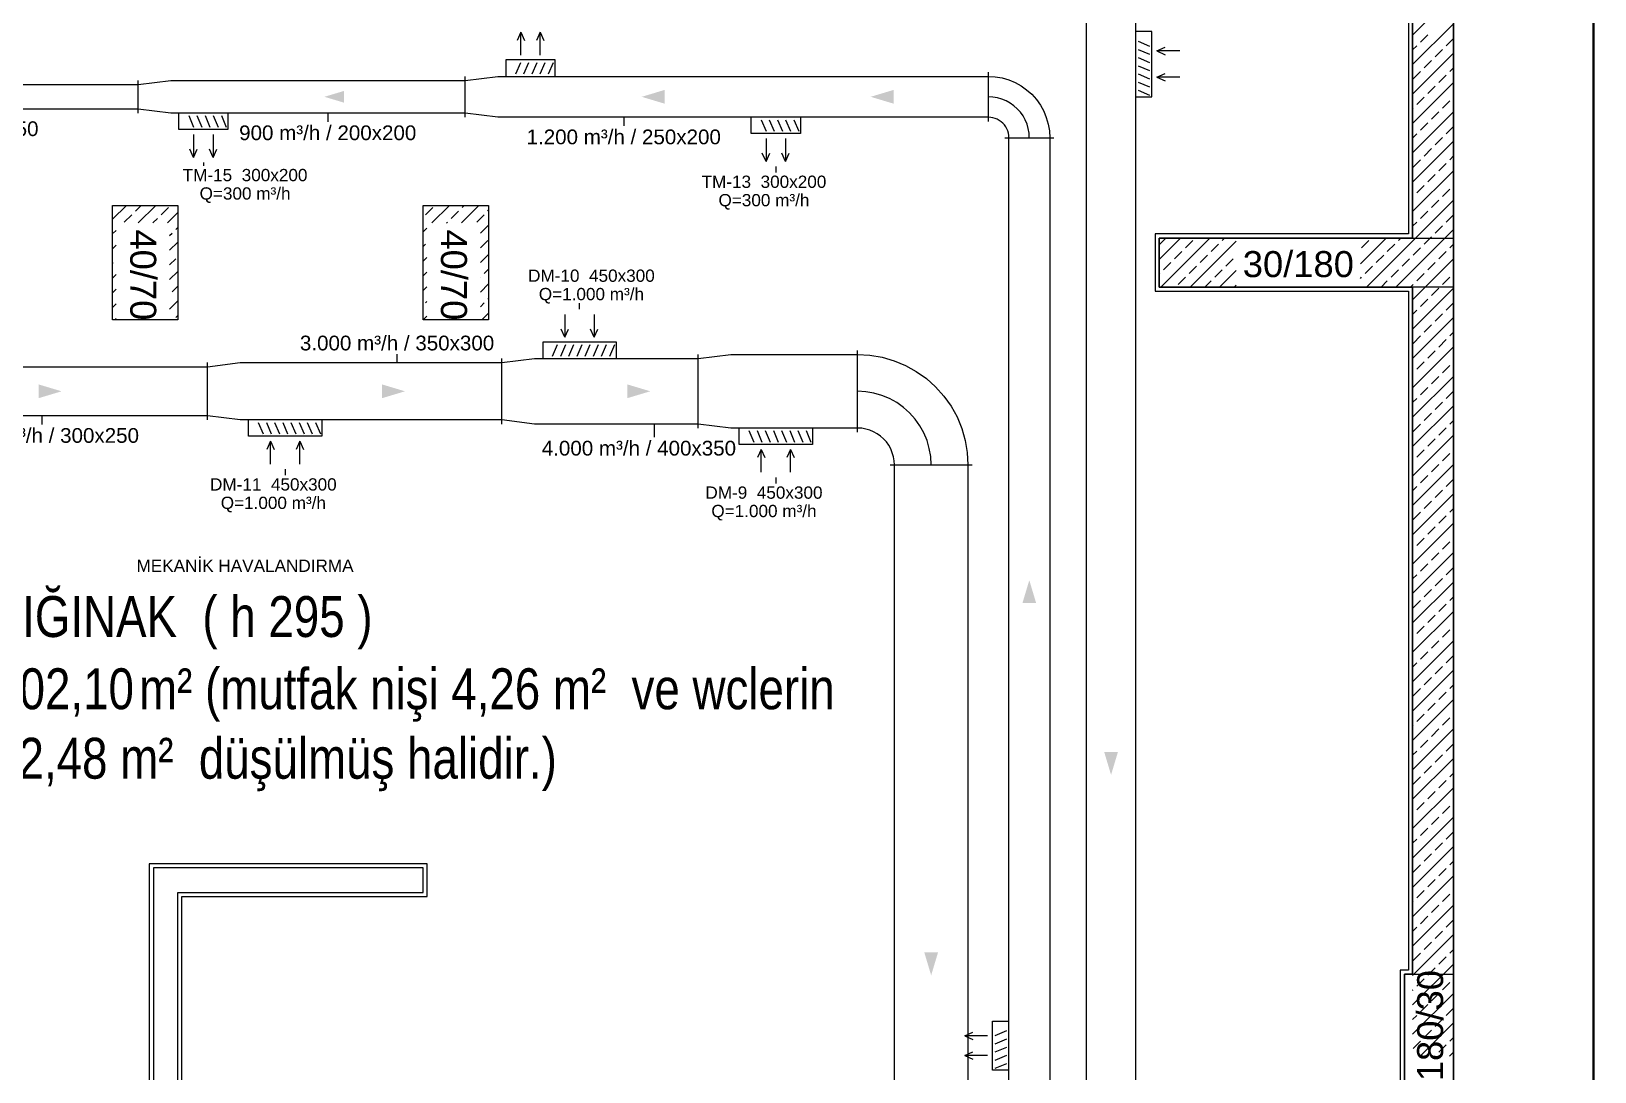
# Model space of a CAD drawing. Header units: centimetres. Extents: x 357699 to 366480, y -615216 to -609849.
# Drawn here: x 358345 to 359301, y -611016 to -610380 of the extents above; entities that cross this region are included whole.
import ezdxf
from ezdxf.enums import TextEntityAlignment as Align

# ---------------------------------------------------------------- set-up
doc = ezdxf.new("R2010")
doc.units = ezdxf.units.CM
for name, color, linetype in [('ROTAS-HAV-CERCEVE', 7, 'Continuous'), ('ROTAS-HAV-DUMAN', 1, 'Continuous'), ('ROTAS-HAV-EGZOZ', 4, 'Continuous'), ('ROTAS-HAV-MENFEZ', 7, 'Continuous'), ('ROTAS-HAV-OK', 7, 'Continuous'), ('ROTAS-HAV-TAZE-HAVA', 3, 'Continuous'), ('ROTAS-HAV-YAZI', 7, 'Continuous'), ('ROTAS-MIMARI', 8, 'Continuous'), ('ROTAS-MIMARI-KOLON', 8, 'Continuous')]:
    doc.layers.add(name, color=color, linetype=linetype)
doc.styles.add('ROTAS', font='arial.ttf')

msp = doc.modelspace()

# ---------------------------------------------------------------- linework, layer by layer
at = {"layer": 'ROTAS-HAV-CERCEVE', "const_width": 1.5}
msp.add_lwpolyline([(357700, -615060), (359300, -615060), (359300, -609850), (357700, -609850)], close=True, dxfattribs=at)
at = {"layer": 'ROTAS-HAV-DUMAN'}
for p, q in [((358568.4, -610582.5), (358568.4, -610577.25)), ((358351.2, -610615), (358351.2, -610620.25)), ((358725.6, -610620), (358725.6, -610628.02))]:
    msp.add_line(p, q, dxfattribs=at)
for points in [[(358260, -610585), (358452.5, -610585), (358472.5, -610582.5), (358500, -610582.5), (358632.5, -610582.5), (358652.5, -610580), (358680, -610580), (358752.5, -610580), (358772.5, -610577.5), (358800, -610577.5), (358850, -610577.5), (358857.56, -610577.92), (358865.02, -610579.19), (358872.29, -610581.29), (358879.29, -610584.18), (358885.91, -610587.85), (358892.09, -610592.23), (358897.73, -610597.27), (358902.77, -610602.91), (358907.15, -610609.09), (358910.82, -610615.71), (358913.71, -610622.71), (358915.81, -610629.98), (358917.08, -610637.44), (358917.5, -610645), (358917.5, -611253)], [(358452.5, -610617.5), (358452.5, -610582.5)], [(358632.5, -610620), (358632.5, -610580)], [(358752.5, -610622.5), (358752.5, -610577.5)], [(358850, -610600), (358850, -610575)], [(358895, -610645), (358894.72, -610639.96), (358893.87, -610634.99), (358892.47, -610630.14), (358890.54, -610625.48), (358888.1, -610621.06), (358885.18, -610616.94), (358881.82, -610613.18), (358878.06, -610609.82), (358873.94, -610606.9), (358869.52, -610604.46), (358864.86, -610602.53), (358860.01, -610601.13), (358855.04, -610600.28), (358850, -610600)], [(358850, -610625), (358850, -610600)], [(358872.5, -611245.68), (358872.5, -610645), (358872.36, -610642.48), (358871.94, -610639.99), (358871.24, -610637.57), (358870.27, -610635.24), (358869.05, -610633.03), (358867.59, -610630.97), (358865.91, -610629.09), (358864.03, -610627.41), (358861.97, -610625.95), (358859.76, -610624.73), (358857.43, -610623.76), (358855.01, -610623.06), (358852.52, -610622.64), (358850, -610622.5), (358800, -610622.5), (358772.5, -610622.5), (358752.5, -610620), (358680, -610620), (358652.5, -610620), (358632.5, -610617.5), (358500, -610617.5), (358472.5, -610617.5), (358452.5, -610615), (358260, -610615)], [(358870, -610645), (358895, -610645)], [(358895, -610645), (358920, -610645)]]:
    msp.add_lwpolyline(points, dxfattribs=at)
at = {"layer": 'ROTAS-HAV-EGZOZ'}
for points in [[(358990, -611253), (358990, -610400), (358990, -610278)], [(359020, -610278), (359020, -610400), (359020, -611248.79)]]:
    msp.add_lwpolyline(points, dxfattribs=at)
at = {"layer": 'ROTAS-HAV-MENFEZ'}
for p, q in [((358644, -610380.5), (358641.75, -610385.5)), ((358644, -610394.5), (358644, -610380.5)), ((358644, -610380.5), (358646.25, -610385.5)), ((358656, -610380.5), (358653.75, -610385.5)), ((358656, -610394.5), (358656, -610380.5)), ((358656, -610380.5), (358658.25, -610385.5)), ((359021.5, -610386), (359028.5, -610389)), ((359021.5, -610391), (359028.5, -610394)), ((359033, -610392), (359038, -610389.75)), ((359047, -610392), (359033, -610392)), ((359033, -610392), (359038, -610394.25)), ((358641, -610406), (358644, -610399)), ((358646, -610406), (358649, -610399)), ((358651, -610406), (358654, -610399)), ((358656, -610406), (358659, -610399)), ((358661, -610406), (358664, -610399)), ((359021.5, -610396), (359028.5, -610399)), ((359021.5, -610401), (359028.5, -610404)), ((359021.5, -610406), (359028.5, -610409)), ((359021.5, -610411), (359028.5, -610414)), ((359033, -610408), (359038, -610405.75)), ((359047, -610408), (359033, -610408)), ((359033, -610408), (359038, -610410.25)), ((359021.5, -610416), (359028.5, -610419)), ((358441, -610431.5), (358444, -610438.5)), ((358446, -610431.5), (358449, -610438.5)), ((358451, -610431.5), (358454, -610438.5)), ((358456, -610431.5), (358459, -610438.5)), ((358461, -610431.5), (358464, -610438.5)), ((358791, -610434), (358794, -610441)), ((358796, -610434), (358799, -610441)), ((358801, -610434), (358804, -610441)), ((358806, -610434), (358809, -610441)), ((358811, -610434), (358814, -610441)), ((358444, -610443), (358444, -610457)), ((358456, -610443), (358456, -610457)), ((358794, -610445.5), (358794, -610459.5)), ((358806, -610445.5), (358806, -610459.5)), ((358444, -610457), (358441.75, -610452)), ((358444, -610457), (358446.25, -610452)), ((358456, -610457), (358453.75, -610452)), ((358456, -610457), (358458.25, -610452)), ((358794, -610459.5), (358791.75, -610454.5)), ((358794, -610459.5), (358796.25, -610454.5)), ((358806, -610459.5), (358803.75, -610454.5)), ((358806, -610459.5), (358808.25, -610454.5)), ((358671, -610553), (358671, -610567)), ((358689, -610553), (358689, -610567)), ((358671, -610567), (358668.75, -610562)), ((358671, -610567), (358673.25, -610562)), ((358689, -610567), (358686.75, -610562)), ((358689, -610567), (358691.25, -610562)), ((358663.5, -610578.5), (358666.5, -610571.5)), ((358668.5, -610578.5), (358671.5, -610571.5)), ((358673.5, -610578.5), (358676.5, -610571.5)), ((358678.5, -610578.5), (358681.5, -610571.5)), ((358683.5, -610578.5), (358686.5, -610571.5)), ((358688.5, -610578.5), (358691.5, -610571.5)), ((358693.5, -610578.5), (358696.5, -610571.5)), ((358698.5, -610578.5), (358701.5, -610571.5)), ((358483.5, -610619), (358486.5, -610626)), ((358488.5, -610619), (358491.5, -610626)), ((358493.5, -610619), (358496.5, -610626)), ((358498.5, -610619), (358501.5, -610626)), ((358503.5, -610619), (358506.5, -610626)), ((358508.5, -610619), (358511.5, -610626)), ((358513.5, -610619), (358516.5, -610626)), ((358518.5, -610619), (358521.5, -610626)), ((358491, -610630.5), (358488.75, -610635.5)), ((358491, -610644.5), (358491, -610630.5)), ((358491, -610630.5), (358493.25, -610635.5)), ((358509, -610630.5), (358506.75, -610635.5)), ((358509, -610644.5), (358509, -610630.5)), ((358509, -610630.5), (358511.25, -610635.5)), ((358783.5, -610624), (358786.5, -610631)), ((358788.5, -610624), (358791.5, -610631)), ((358793.5, -610624), (358796.5, -610631)), ((358798.5, -610624), (358801.5, -610631)), ((358803.5, -610624), (358806.5, -610631)), ((358808.5, -610624), (358811.5, -610631)), ((358813.5, -610624), (358816.5, -610631)), ((358818.5, -610624), (358821.5, -610631)), ((358791, -610635.5), (358788.75, -610640.5)), ((358791, -610649.5), (358791, -610635.5)), ((358791, -610635.5), (358793.25, -610640.5)), ((358809, -610635.5), (358806.75, -610640.5)), ((358809, -610649.5), (358809, -610635.5)), ((358809, -610635.5), (358811.25, -610640.5)), ((358915.5, -610994), (358920.5, -610991.75)), ((358929.5, -610994), (358915.5, -610994)), ((358915.5, -610994), (358920.5, -610996.25)), ((358941, -610991), (358934, -610994)), ((358915.5, -611006), (358920.5, -611003.75)), ((358941, -610996), (358934, -610999)), ((358941, -611001), (358934, -611004)), ((358929.5, -611006), (358915.5, -611006)), ((358915.5, -611006), (358920.5, -611008.25)), ((358941, -611006), (358934, -611009)), ((358941, -611011), (358934, -611014))]:
    msp.add_line(p, q, dxfattribs=at)
for points in [[(359020, -610420), (359030, -610420), (359030, -610380), (359020, -610380)], [(358665, -610407.5), (358665, -610397.5), (358635, -610397.5), (358635, -610407.5)], [(358465, -610430), (358465, -610440), (358435, -610440), (358435, -610430)], [(358815, -610432.5), (358815, -610442.5), (358785, -610442.5), (358785, -610432.5)], [(358702.5, -610580), (358702.5, -610570), (358657.5, -610570), (358657.5, -610580)], [(358522.5, -610617.5), (358522.5, -610627.5), (358477.5, -610627.5), (358477.5, -610617.5)], [(358822.5, -610622.5), (358822.5, -610632.5), (358777.5, -610632.5), (358777.5, -610622.5)], [(358942.5, -611015), (358932.5, -611015), (358932.5, -610985), (358942.5, -610985)]]:
    msp.add_lwpolyline(points, dxfattribs=at)
at = {"layer": 'ROTAS-HAV-OK'}
for points in [[(358524, -610420), (358536, -610423.6), (358536, -610416.4)], [(358718, -610420), (358732, -610424.2), (358732, -610415.8)], [(358858, -610420), (358872, -610424.2), (358872, -610415.8)], [(358363.25, -610600), (358349.25, -610595.8), (358349.25, -610604.2)], [(358573.25, -610600), (358559.25, -610595.8), (358559.25, -610604.2)], [(358723.25, -610600), (358709.25, -610595.8), (358709.25, -610604.2)], [(358955, -610715.5), (358950.8, -610729.5), (358959.2, -610729.5)], [(359005, -610834.5), (359009.2, -610820.5), (359000.8, -610820.5)], [(358895, -610957), (358899.2, -610943), (358890.8, -610943)]]:
    msp.add_solid(points, dxfattribs=at)
at = {"layer": 'ROTAS-HAV-TAZE-HAVA'}
for p, q in [((358526, -610430), (358526, -610435.25)), ((358707, -610432.5), (358707, -610437.75))]:
    msp.add_line(p, q, dxfattribs=at)
for points in [[(358200, -610412.5), (358410, -610412.5), (358430, -610410), (358450, -610410), (358610, -610410), (358630, -610407.5), (358650, -610407.5), (358800, -610407.5), (358930, -610407.5), (358934.2, -610407.74), (358938.34, -610408.44), (358942.39, -610409.6), (358946.27, -610411.21), (358949.95, -610413.25), (358953.38, -610415.68), (358956.52, -610418.48), (358959.32, -610421.62), (358961.75, -610425.05), (358963.79, -610428.73), (358965.4, -610432.61), (358966.56, -610436.66), (358967.26, -610440.8), (358967.5, -610445), (358967.5, -611000), (358967.5, -611268)], [(358410, -610430), (358410, -610410)], [(358610, -610432.5), (358610, -610407.5)], [(358930, -610420), (358930, -610405)], [(358955, -610445), (358954.84, -610442.2), (358954.37, -610439.44), (358953.6, -610436.74), (358952.52, -610434.15), (358951.17, -610431.7), (358949.55, -610429.41), (358947.68, -610427.32), (358945.59, -610425.45), (358943.3, -610423.83), (358940.85, -610422.48), (358938.26, -610421.4), (358935.56, -610420.63), (358932.8, -610420.16), (358930, -610420)], [(358930, -610435), (358930, -610420)], [(358942.5, -611264.82), (358942.5, -611000), (358942.5, -610445), (358942.42, -610443.6), (358942.19, -610442.22), (358941.8, -610440.87), (358941.26, -610439.58), (358940.58, -610438.35), (358939.77, -610437.21), (358938.84, -610436.16), (358937.79, -610435.23), (358936.65, -610434.42), (358935.42, -610433.74), (358934.13, -610433.2), (358932.78, -610432.81), (358931.4, -610432.58), (358930, -610432.5), (358800, -610432.5), (358650, -610432.5), (358630, -610432.5), (358610, -610430), (358450, -610430), (358430, -610430), (358410, -610427.5), (358200, -610427.5)], [(358940, -610445), (358955, -610445)], [(358955, -610445), (358970, -610445)]]:
    msp.add_lwpolyline(points, dxfattribs=at)
at = {"layer": 'ROTAS-HAV-YAZI'}
for p, q in [((358450, -610460.1), (358450, -610462.21)), ((358800, -610462.6), (358800, -610466.3)), ((358680, -610549.9), (358680, -610546.2)), ((358500, -610647.6), (358500, -610651.3)), ((358800, -610652.6), (358800, -610656.3))]:
    msp.add_line(p, q, dxfattribs=at)
at = {"layer": 'ROTAS-MIMARI'}
for p, q in [((359214.37, -609936.35), (359214.37, -613401.35)), ((359214.37, -609936.35), (359214.37, -614601.35)), ((359214.37, -614601.35), (359214.37, -609936.35)), ((359214.37, -614601.35), (359214.37, -609936.35)), ((359189.37, -610506.35), (359189.37, -609966.35)), ((359214.37, -610506.35), (359214.37, -609966.35)), ((359186.87, -610151.35), (359186.87, -610503.85)), ((359189.37, -610151.35), (359189.37, -610506.35)), ((359214.35, -610420.27), (359214.37, -610420.25)), ((359189.37, -610427.29), (359189.65, -610427)), ((359214.35, -610474.15), (359214.37, -610474.13)), ((359189.37, -610481.17), (359189.65, -610480.88)), ((359186.87, -610503.85), (359031.87, -610503.85)), ((359034.37, -610506.35), (359189.37, -610506.35)), ((359034.37, -610506.35), (359214.37, -610506.35)), ((359189.37, -610506.35), (359034.37, -610506.35)), ((359214.37, -611006.35), (359214.37, -610506.35)), ((359214.37, -610506.35), (359214.37, -610536.35)), ((359214.35, -610528.03), (359214.37, -610528.01)), ((359031.87, -610538.85), (359186.87, -610538.85)), ((359189.37, -610536.35), (359034.37, -610536.35)), ((359214.37, -610536.35), (359034.37, -610536.35)), ((359034.37, -610536.35), (359189.37, -610536.35)), ((359186.87, -610538.85), (359186.87, -610953.85)), ((359189.37, -610956.35), (359189.37, -610536.35)), ((359189.37, -610536.35), (359189.37, -610956.35)), ((359214.35, -610581.91), (359214.37, -610581.89)), ((359189.37, -610588.93), (359189.65, -610588.65)), ((359214.35, -610635.79), (359214.37, -610635.77)), ((359189.37, -610642.81), (359189.65, -610642.53)), ((359189.37, -610696.69), (359189.65, -610696.41)), ((359214.35, -610689.68), (359214.37, -610689.66)), ((359214.35, -610743.56), (359214.37, -610743.54)), ((359189.37, -610750.58), (359189.65, -610750.29)), ((359214.35, -610797.44), (359214.37, -610797.42)), ((359189.37, -610804.46), (359189.65, -610804.17)), ((359189.37, -610858.34), (359189.65, -610858.06)), ((359214.35, -610851.32), (359214.37, -610851.3)), ((358586.87, -610888.85), (358416.87, -610888.85)), ((358416.87, -610888.85), (358416.87, -611033.85)), ((358586.87, -610908.85), (358586.87, -610888.85)), ((358434.37, -610891.35), (358419.37, -610891.35)), ((358419.37, -610891.35), (358419.37, -611036.35)), ((358584.37, -610891.35), (358434.37, -610891.35)), ((358584.37, -610906.35), (358584.37, -610891.35)), ((358434.37, -611121.35), (358434.37, -610906.35)), ((358434.37, -610906.35), (358584.37, -610906.35)), ((359214.35, -610905.2), (359214.37, -610905.18)), ((358436.87, -611118.85), (358436.87, -610908.85)), ((358436.87, -610908.85), (358586.87, -610908.85)), ((359189.37, -610912.22), (359189.65, -610911.94)), ((359186.87, -610953.85), (359181.87, -610953.85)), ((359181.87, -610953.85), (359181.87, -611138.85)), ((359184.37, -611136.35), (359184.37, -610956.35)), ((359184.37, -610956.35), (359214.37, -610956.35)), ((359189.37, -610956.35), (359184.37, -610956.35)), ((359184.37, -610956.35), (359184.37, -611136.35)), ((359189.37, -610966.1), (359189.65, -610965.82)), ((359214.35, -610959.08), (359214.37, -610959.06)), ((359214.37, -610956.35), (359214.37, -611136.35)), ((359203, -611006.35), (359203.12, -611006.23))]:
    msp.add_line(p, q, dxfattribs=at)
at = {"layer": 'ROTAS-MIMARI-KOLON'}
for p, q in [((359189.37, -610382.39), (359214.37, -610357.39)), ((359189.37, -610400.35), (359214.37, -610375.35)), ((359194.14, -610386.59), (359198.63, -610382.1)), ((359189.37, -610391.37), (359191.9, -610388.84)), ((359203.12, -610395.57), (359207.61, -610391.08)), ((359209.86, -610388.84), (359214.35, -610384.35)), ((359189.37, -610418.31), (359214.37, -610393.31)), ((359196.39, -610402.31), (359200.88, -610397.82)), ((359189.37, -610436.27), (359214.37, -610411.27)), ((359189.65, -610409.04), (359194.14, -610404.55)), ((359205.37, -610411.29), (359209.86, -610406.8)), ((359212.1, -610404.55), (359214.37, -610402.29)), ((359191.9, -610424.76), (359196.39, -610420.27)), ((359198.63, -610418.02), (359203.12, -610413.53)), ((359189.37, -610454.23), (359214.37, -610429.23)), ((359200.88, -610433.74), (359205.37, -610429.25)), ((359207.61, -610427), (359212.1, -610422.51)), ((359194.14, -610440.47), (359198.63, -610435.98)), ((359209.86, -610442.72), (359214.35, -610438.23)), ((359189.37, -610445.25), (359191.9, -610442.72)), ((359189.37, -610472.19), (359214.37, -610447.19)), ((359203.12, -610449.45), (359207.61, -610444.96)), ((359189.65, -610462.92), (359194.14, -610458.43)), ((359196.39, -610456.19), (359200.88, -610451.7)), ((359212.1, -610458.43), (359214.37, -610456.17)), ((359189.37, -610490.15), (359214.37, -610465.15)), ((359198.63, -610471.9), (359203.12, -610467.41)), ((359205.37, -610465.17), (359209.86, -610460.68)), ((359191.9, -610478.64), (359196.39, -610474.15)), ((359207.61, -610480.88), (359212.1, -610476.39)), ((358394.37, -610494.89), (358402.9, -610486.35)), ((358394.37, -610556.35), (358394.37, -610486.35)), ((358394.37, -610486.35), (358434.37, -610486.35)), ((358408.37, -610489.86), (358411.88, -610486.35)), ((358410.14, -610497.07), (358420.86, -610486.35)), ((358424.08, -610492.11), (358428.57, -610487.62)), ((358434.37, -610486.35), (358434.37, -610556.35)), ((358584.37, -610556.35), (358584.37, -610486.35)), ((358584.37, -610486.35), (358624.37, -610486.35)), ((358585.73, -610492.11), (358590.22, -610487.62)), ((358589.75, -610497.07), (358600.47, -610486.35)), ((358607.71, -610497.07), (358618.43, -610486.35)), ((358608.18, -610487.62), (358609.45, -610486.35)), ((358624.37, -610486.35), (358624.37, -610556.35)), ((359191.12, -610506.35), (359214.37, -610483.11)), ((359200.88, -610487.62), (359205.37, -610483.13)), ((358401.63, -610496.6), (358406.12, -610492.11)), ((358419.12, -610497.07), (358421.84, -610494.35)), ((358428.1, -610497.07), (358434.37, -610490.81)), ((358598.73, -610497.07), (358599.2, -610496.6)), ((358601.44, -610494.35), (358605.93, -610489.86)), ((358617.16, -610496.6), (358621.65, -610492.11)), ((358623.89, -610489.86), (358624.37, -610489.39)), ((359189.37, -610499.13), (359191.9, -610496.6)), ((359194.14, -610494.35), (359198.63, -610489.86)), ((359209.86, -610496.6), (359214.35, -610492.11)), ((358394.9, -610503.34), (358396.56, -610501.68)), ((358429.34, -610504.82), (358430.82, -610503.34)), ((358433.06, -610501.09), (358434.37, -610499.79)), ((358584.37, -610502.45), (358586.56, -610500.26)), ((358619.34, -610503.4), (358624.37, -610498.37)), ((359031.87, -610503.85), (359031.87, -610538.85)), ((359034.37, -610536.35), (359034.37, -610506.35)), ((359034.37, -610519.43), (359047.44, -610506.35)), ((359034.37, -610536.35), (359034.37, -610506.35)), ((359034.37, -610506.35), (359034.37, -610536.35)), ((359034.74, -610510.07), (359038.46, -610506.35)), ((359035.4, -610536.35), (359065.4, -610506.35)), ((359072.91, -610507.83), (359074.38, -610506.35)), ((359157.48, -610522.04), (359173.16, -610506.35)), ((359161.12, -610536.35), (359191.12, -610506.35)), ((359179.08, -610536.35), (359209.08, -610506.35)), ((359180.67, -610507.83), (359182.14, -610506.35)), ((359196.39, -610510.07), (359200.1, -610506.35)), ((359200.1, -610506.35), (359200.88, -610505.58)), ((359203.12, -610503.34), (359207.61, -610498.85)), ((359209.08, -610506.35), (359214.37, -610501.07)), ((358394.37, -610512.85), (358396.56, -610510.66)), ((358429.34, -610513.8), (358434.37, -610508.77)), ((358584.37, -610511.43), (358585.73, -610510.07)), ((358619.34, -610521.36), (358624.37, -610516.33)), ((358619.4, -610512.32), (358623.89, -610507.83)), ((359043.72, -610519.05), (359048.21, -610514.56)), ((359050.46, -610512.32), (359054.95, -610507.83)), ((359053.36, -610536.35), (359081.55, -610508.16)), ((359066.17, -610514.56), (359070.66, -610510.07)), ((359158.22, -610512.32), (359162.71, -610507.83)), ((359173.93, -610514.56), (359178.43, -610510.07)), ((359189.65, -610516.81), (359194.14, -610512.32)), ((359205.37, -610519.05), (359209.86, -610514.56)), ((359212.1, -610512.32), (359214.37, -610510.05)), ((358394.37, -610521.83), (358394.9, -610521.3)), ((358429.34, -610522.78), (358433.06, -610519.05)), ((358584.37, -610520.41), (358586.56, -610518.22)), ((358621.65, -610528.03), (358624.37, -610525.31)), ((359036.99, -610525.79), (359041.48, -610521.3)), ((359052.7, -610528.03), (359057.19, -610523.54)), ((359059.44, -610521.3), (359063.93, -610516.81)), ((359068.42, -610530.28), (359072.91, -610525.79)), ((359071.32, -610536.35), (359081.55, -610526.13)), ((359075.15, -610523.54), (359079.64, -610519.05)), ((359160.46, -610528.03), (359164.95, -610523.54)), ((359167.2, -610521.3), (359171.69, -610516.81)), ((359176.18, -610530.28), (359180.67, -610525.79)), ((359182.92, -610523.54), (359187.41, -610519.05)), ((359197.04, -610536.35), (359214.37, -610519.03)), ((359198.63, -610525.79), (359203.12, -610521.3)), ((358394.37, -610530.81), (358396.56, -610528.62)), ((358429.34, -610531.76), (358434.37, -610526.73)), ((358584.37, -610529.39), (358586.56, -610527.2)), ((358619.34, -610530.34), (358619.4, -610530.28)), ((358619.34, -610539.32), (358624.37, -610534.29)), ((359034.37, -610528.41), (359034.74, -610528.03)), ((359045.97, -610534.77), (359050.46, -610530.28)), ((359062.34, -610536.35), (359066.17, -610532.52)), ((359080.3, -610536.35), (359081.55, -610535.11)), ((359157.48, -610531.02), (359158.22, -610530.28)), ((359170.1, -610536.35), (359173.93, -610532.52)), ((359188.06, -610536.35), (359189.65, -610534.77)), ((359191.9, -610532.52), (359196.39, -610528.03)), ((359207.61, -610534.77), (359212.1, -610530.28)), ((358394.37, -610539.79), (358396.56, -610537.6)), ((358429.34, -610549.72), (358434.37, -610544.69)), ((358430.82, -610539.26), (358434.37, -610535.71)), ((358584.37, -610538.37), (358586.56, -610536.18)), ((358585.73, -610545.99), (358586.56, -610545.16)), ((358623.89, -610543.75), (358624.37, -610543.27)), ((359189.37, -610544.03), (359197.04, -610536.35)), ((359189.37, -610561.99), (359214.37, -610536.99)), ((359194.14, -610548.24), (359198.63, -610543.75)), ((359200.88, -610541.5), (359205.37, -610537.01)), ((358394.37, -610548.77), (358396.56, -610546.58)), ((358433.06, -610554.97), (358434.37, -610553.67)), ((358584.37, -610556.33), (358586.56, -610554.14)), ((358619.34, -610548.3), (358621.65, -610545.99)), ((358620.27, -610556.35), (358624.37, -610552.25)), ((359189.37, -610553.01), (359191.9, -610550.48)), ((359203.12, -610557.22), (359207.61, -610552.73)), ((359209.86, -610550.48), (359214.35, -610545.99)), ((358434.37, -610556.35), (358394.37, -610556.35)), ((358395.76, -610556.35), (358396.56, -610555.56)), ((358624.37, -610556.35), (358584.37, -610556.35)), ((359189.37, -610579.95), (359214.37, -610554.95)), ((359196.39, -610563.95), (359200.88, -610559.46)), ((359212.1, -610566.2), (359214.37, -610563.93)), ((359189.37, -610597.91), (359214.37, -610572.91)), ((359189.65, -610570.69), (359194.14, -610566.2)), ((359205.37, -610572.93), (359209.86, -610568.44)), ((359191.9, -610586.4), (359196.39, -610581.91)), ((359198.63, -610579.67), (359203.12, -610575.18)), ((359189.37, -610615.87), (359214.37, -610590.87)), ((359200.88, -610595.38), (359205.37, -610590.89)), ((359207.61, -610588.65), (359212.1, -610584.16)), ((359194.14, -610602.12), (359198.63, -610597.63)), ((359209.86, -610604.36), (359214.35, -610599.87)), ((359189.37, -610606.89), (359191.9, -610604.36)), ((359189.37, -610633.83), (359214.37, -610608.83)), ((359203.12, -610611.1), (359207.61, -610606.61)), ((359189.65, -610624.57), (359194.14, -610620.08)), ((359196.39, -610617.83), (359200.88, -610613.34)), ((359212.1, -610620.08), (359214.37, -610617.81)), ((359189.37, -610651.79), (359214.37, -610626.79)), ((359198.63, -610633.55), (359203.12, -610629.06)), ((359205.37, -610626.81), (359209.86, -610622.32)), ((359191.9, -610640.28), (359196.39, -610635.79)), ((359207.61, -610642.53), (359212.1, -610638.04)), ((359189.37, -610669.75), (359214.37, -610644.75)), ((359200.88, -610649.26), (359205.37, -610644.77)), ((359189.37, -610660.77), (359191.9, -610658.24)), ((359194.14, -610656), (359198.63, -610651.51)), ((359209.86, -610658.24), (359214.35, -610653.75)), ((359189.37, -610687.71), (359214.37, -610662.71)), ((359196.39, -610671.71), (359200.88, -610667.22)), ((359203.12, -610664.98), (359207.61, -610660.49)), ((359189.65, -610678.45), (359194.14, -610673.96)), ((359205.37, -610680.7), (359209.86, -610676.21)), ((359212.1, -610673.96), (359214.37, -610671.69)), ((359189.37, -610705.67), (359214.37, -610680.67)), ((359198.63, -610687.43), (359203.12, -610682.94)), ((359191.9, -610694.17), (359196.39, -610689.68)), ((359207.61, -610696.41), (359212.1, -610691.92)), ((359189.37, -610723.64), (359214.37, -610698.64)), ((359194.14, -610709.88), (359198.63, -610705.39)), ((359200.88, -610703.15), (359205.37, -610698.66)), ((359209.86, -610712.13), (359214.35, -610707.64)), ((359189.37, -610714.66), (359191.9, -610712.13)), ((359189.37, -610741.6), (359214.37, -610716.6)), ((359203.12, -610718.86), (359207.61, -610714.37)), ((359196.39, -610725.6), (359200.88, -610721.11)), ((359212.1, -610727.84), (359214.37, -610725.58)), ((359189.37, -610759.56), (359214.37, -610734.56)), ((359189.65, -610732.33), (359194.14, -610727.84)), ((359205.37, -610734.58), (359209.86, -610730.09)), ((359191.9, -610748.05), (359196.39, -610743.56)), ((359198.63, -610741.31), (359203.12, -610736.82)), ((359207.61, -610750.29), (359212.1, -610745.8)), ((359189.37, -610777.52), (359214.37, -610752.52)), ((359200.88, -610757.03), (359205.37, -610752.54)), ((359194.14, -610763.76), (359198.63, -610759.27)), ((359209.86, -610766.01), (359214.35, -610761.52)), ((359189.37, -610768.54), (359191.9, -610766.01)), ((359189.37, -610795.48), (359214.37, -610770.48)), ((359203.12, -610772.74), (359207.61, -610768.25)), ((359189.65, -610786.21), (359194.14, -610781.72)), ((359196.39, -610779.48), (359200.88, -610774.99)), ((359205.37, -610788.46), (359209.86, -610783.97)), ((359212.1, -610781.72), (359214.37, -610779.46)), ((359189.37, -610813.44), (359214.37, -610788.44)), ((359198.63, -610795.19), (359203.12, -610790.7)), ((359191.9, -610801.93), (359196.39, -610797.44)), ((359207.61, -610804.17), (359212.1, -610799.68)), ((359189.37, -610831.4), (359214.37, -610806.4)), ((359200.88, -610810.91), (359205.37, -610806.42)), ((359189.37, -610822.42), (359191.9, -610819.89)), ((359194.14, -610817.64), (359198.63, -610813.15)), ((359203.12, -610826.62), (359207.61, -610822.13)), ((359209.86, -610819.89), (359214.35, -610815.4)), ((359189.37, -610849.36), (359214.37, -610824.36)), ((359196.39, -610833.36), (359200.88, -610828.87)), ((359189.65, -610840.09), (359194.14, -610835.6)), ((359205.37, -610842.34), (359209.86, -610837.85)), ((359212.1, -610835.6), (359214.37, -610833.34)), ((359189.37, -610867.32), (359214.37, -610842.32)), ((359198.63, -610849.08), (359203.12, -610844.58)), ((359189.37, -610885.28), (359214.37, -610860.28)), ((359191.9, -610855.81), (359196.39, -610851.32)), ((359200.88, -610864.79), (359205.37, -610860.3)), ((359207.61, -610858.06), (359212.1, -610853.57)), ((359194.14, -610871.53), (359198.63, -610867.04)), ((359209.86, -610873.77), (359214.35, -610869.28)), ((359189.37, -610876.3), (359191.9, -610873.77)), ((359189.37, -610903.24), (359214.37, -610878.24)), ((359203.12, -610880.51), (359207.61, -610876.02)), ((359196.39, -610887.24), (359200.88, -610882.75)), ((359212.1, -610889.49), (359214.37, -610887.22)), ((359189.37, -610921.2), (359214.37, -610896.2)), ((359189.65, -610893.98), (359194.14, -610889.49)), ((359198.63, -610902.96), (359203.12, -610898.47)), ((359205.37, -610896.22), (359209.86, -610891.73)), ((359191.9, -610909.69), (359196.39, -610905.2)), ((359207.61, -610911.94), (359212.1, -610907.45)), ((359189.37, -610939.16), (359214.37, -610914.16)), ((359200.88, -610918.67), (359205.37, -610914.18)), ((359189.37, -610930.18), (359191.9, -610927.65)), ((359194.14, -610925.41), (359198.63, -610920.92)), ((359209.86, -610927.65), (359214.35, -610923.16)), ((359189.37, -610957.12), (359214.37, -610932.12)), ((359196.39, -610941.12), (359200.88, -610936.63)), ((359203.12, -610934.39), (359207.61, -610929.9)), ((359189.65, -610947.86), (359194.14, -610943.37)), ((359205.37, -610950.1), (359209.86, -610945.61)), ((359212.1, -610943.37), (359214.37, -610941.1)), ((359189.37, -610975.08), (359214.37, -610950.08)), ((359198.63, -610956.84), (359203.12, -610952.35)), ((359191.9, -610963.57), (359196.39, -610959.08)), ((359207.61, -610965.82), (359212.1, -610961.33)), ((359189.37, -610993.04), (359214.37, -610968.04)), ((359194.14, -610979.29), (359198.63, -610974.8)), ((359200.88, -610972.55), (359205.37, -610968.06)), ((359189.37, -610984.06), (359191.9, -610981.53)), ((359203.12, -610988.27), (359207.61, -610983.78)), ((359209.86, -610981.53), (359214.35, -610977.04)), ((359194.02, -611006.35), (359214.37, -610986)), ((359196.39, -610995), (359200.88, -610990.51)), ((359189.65, -611001.74), (359194.14, -610997.25)), ((359205.37, -611003.98), (359209.86, -610999.49)), ((359211.98, -611006.35), (359214.37, -611003.96)), ((359212.1, -610997.25), (359214.37, -610994.98))]:
    msp.add_line(p, q, dxfattribs=at)

# ---------------------------------------------------------------- texts
at = {"layer": 'ROTAS-HAV-DUMAN', "style": 'ROTAS'}
for s, p in [('3.000 m³/h / 350x300', (358568.4, -610570.5)), ('2.000 m³/h / 300x250', (358351.2, -610627)), ('4.000 m³/h / 400x350', (358716.28, -610634.77))]:
    msp.add_text(s, height=9, dxfattribs=at).set_placement(p, align=Align.MIDDLE_CENTER)
at = {"layer": 'ROTAS-HAV-TAZE-HAVA', "style": 'ROTAS'}
for s, p in [('600 m³/h / 150x150', (358295, -610439.5)), ('900 m³/h / 200x200', (358526, -610442)), ('1.200 m³/h / 250x200', (358707, -610444.5))]:
    msp.add_text(s, height=9, dxfattribs=at).set_placement(p, align=Align.MIDDLE_CENTER)
at = {"layer": 'ROTAS-HAV-YAZI', "style": 'ROTAS'}
for s, p in [('TM-15  300x200', (358475.46, -610467.83)), ('TM-13  300x200', (358792.75, -610471.92)), ('Q=300 m³/h', (358475.46, -610479.08)), ('Q=300 m³/h', (358792.75, -610483.17)), ('DM-10  450x300', (358687.25, -610529.33)), ('Q=1.000 m³/h', (358687.25, -610540.58)), ('DM-11  450x300', (358492.75, -610656.92)), ('DM-9  450x300', (358792.75, -610661.92)), ('Q=1.000 m³/h', (358492.75, -610668.17)), ('Q=1.000 m³/h', (358792.75, -610673.17))]:
    msp.add_text(s, height=7.5, dxfattribs=at).set_placement(p, align=Align.MIDDLE_CENTER)
at = {"layer": 'ROTAS-MIMARI', "style": 'ROTAS'}
for s, height, rotation, p in [('40/70', 15.908, 270, (358405.24, -610501.05)), ('40/70', 15.908, 270, (358595.24, -610501.05)), ('PB187 180/30', 15.9083, 90, (359208.05, -611094.59))]:
    msp.add_text(s, height=height, rotation=rotation, dxfattribs=at).set_placement(p)
for s, height, p in [('30/180', 15.908, (359085.53, -610530.21)), ('MEKANİK HAVALANDIRMA', 7.5, (358409.08, -610710.38))]:
    msp.add_text(s, height=height, dxfattribs=at).set_placement(p)
at = {"layer": 'ROTAS-MIMARI', "style": 'ROTAS', "width": 0.8}
for s, p in [('SIĞINAK  ( h 295 )', (358320.52, -610750.19)), ('402,10', (358322.06, -610794.33)), ('m² (mutfak nişi 4,26 m²  ve wclerin', (358410.65, -610794.33)), ('22,48 m²  düşülmüş halidir.)', (358321.42, -610836.79))]:
    msp.add_text(s, height=25, rotation=360, dxfattribs=at).set_placement(p)

doc.saveas('drawing.dxf')
